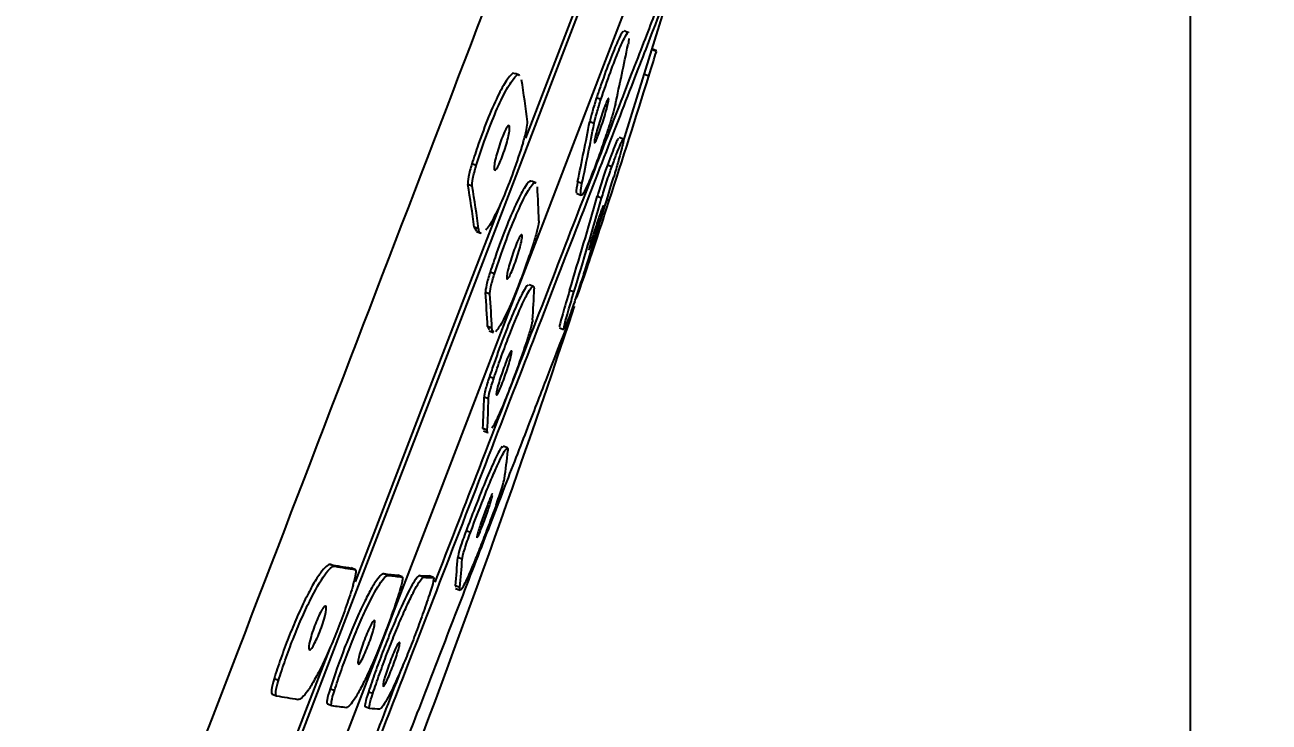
# Model space of a CAD drawing. Header units: millimetres. Extents: x 789 to 1209, y -1278 to -684.
# Drawn here: x 873.8 to 893.54, y -769.24 to -758.17 of the extents above; entities that cross this region are included whole.
import ezdxf

# ---------------------------------------------------------------- set-up
doc = ezdxf.new("R2010")
doc.units = ezdxf.units.MM
doc.header["$LTSCALE"] = 0.1
doc.layers.get('0').update_dxf_attribs({"lineweight": 13})
doc.layers.add('DIM', color=3, linetype='Continuous', lineweight=9)
doc.styles.get("Standard").update_dxf_attribs({"font": 'arial.ttf'})
doc.dimstyles.new('ISO-25', dxfattribs={"dimtxt": 2.5, "dimasz": 2.5, "dimexe": 1.25, "dimexo": 0.625, "dimtad": 1, "dimlfac": 1.333333, "dimtxsty": 'Standard', "dimcen": 2.5, "dimadec": 0, "dimazin": 0, "dimtfac": 1, "dimtmove": 0, "dimatfit": 3, "dimfxl": 0, "dimarcsym": 0})

# ---------------------------------------------------------------- blocks, each defined once
blk = doc.blocks.new('*D18')
at = {"layer": 'Defpoints', "color": 0}
for p in [(889.248, -721.665), (889.248, -735.525), (841.999, -806.746)]:
    blk.add_point(p, dxfattribs=at)
at = {"layer": 'DIM', "color": 0, "linetype": 'ByBlock', "lineweight": -2}
for p, q in [((841.999, -806.121), (841.999, -720.415)), ((889.248, -734.9), (889.248, -720.415)), ((845.999, -721.665), (885.248, -721.665))]:
    blk.add_line(p, q, dxfattribs=at)
at = {"layer": 'DIM', "color": 0}
for points in [[(845.999, -720.998), (845.999, -722.331), (841.999, -721.665)], [(885.248, -720.998), (885.248, -722.331), (889.248, -721.665)]]:
    blk.add_solid(points, dxfattribs=at)
at = {"layer": 'DIM', "color": 0, "insert": (865.623, -718.996), "char_height": 4, "attachment_point": 5}
blk.add_mtext('63', dxfattribs=at)
blk = doc.blocks.new('*D19')
at = {"layer": 'Defpoints', "color": 0}
for p in [(879.867, -731.925), (892.294, -731.925), (836.068, -950.146)]:
    blk.add_point(p, dxfattribs=at)
at = {"layer": 'DIM', "color": 0, "linetype": 'ByBlock', "lineweight": -2}
for p, q in [((880.492, -731.925), (893.544, -731.925)), ((892.294, -946.146), (892.294, -735.925)), ((836.693, -950.146), (893.544, -950.146))]:
    blk.add_line(p, q, dxfattribs=at)
at = {"layer": 'DIM', "color": 0}
for points in [[(891.627, -735.925), (892.961, -735.925), (892.294, -731.925)], [(891.627, -946.146), (892.961, -946.146), (892.294, -950.146)]]:
    blk.add_solid(points, dxfattribs=at)
at = {"layer": 'DIM', "color": 0, "insert": (889.627, -841.035), "char_height": 4, "attachment_point": 5, "rotation": 90}
blk.add_mtext('290', dxfattribs=at)

msp = doc.modelspace()

# ---------------------------------------------------------------- linework, layer by layer
at = {"color": 7, "linetype": 'Continuous'}
for p, q in [((888.848, -737.713), (864.483, -801.186)), ((878.535, -764.579), (864.498, -801.147))]:
    msp.add_line(p, q, dxfattribs=at)
at = {"color": 7, "linetype": 'Continuous', "lineweight": 25}
for p, q in [((883.295, -760.033), (884.127, -757.348)), ((883.381, -758.294), (883.313, -758.267)), ((883.825, -758.584), (883.758, -758.558)), ((883.822, -758.594), (883.817, -758.605)), ((881.649, -758.969), (881.579, -758.942)), ((882.941, -759.356), (882.872, -759.33)), ((882.834, -759.738), (882.764, -759.711)), ((883.299, -759.986), (883.229, -759.96)), ((880.964, -760.403), (880.894, -760.376)), ((883.114, -760.425), (883.045, -760.398)), ((881.91, -760.676), (881.84, -760.649)), ((882.641, -760.688), (882.572, -760.661)), ((880.9, -760.732), (880.83, -760.705)), ((882.559, -760.848), (882.629, -760.875)), ((882.953, -760.922), (882.884, -760.896)), ((880.932, -761.381), (880.97, -761.438)), ((881.002, -761.408), (880.932, -761.381)), ((880.965, -761.451), (881.035, -761.477)), ((882.75, -761.738), (882.751, -761.743)), ((881.253, -762.121), (881.184, -762.094)), ((881.179, -762.447), (881.109, -762.42)), ((881.871, -762.323), (881.802, -762.296)), ((882.514, -762.41), (882.445, -762.384)), ((881.143, -762.96), (881.17, -763.013)), ((881.213, -762.987), (881.143, -762.96)), ((881.166, -763.026), (881.235, -763.052)), ((882.282, -762.977), (882.352, -763.004)), ((881.242, -763.784), (881.172, -763.757)), ((881.158, -764.104), (881.088, -764.078)), ((881.069, -764.576), (881.088, -764.593)), ((881.138, -764.603), (881.069, -764.576)), ((881.08, -764.612), (881.15, -764.638)), ((881.459, -764.886), (881.39, -764.86)), ((880.871, -766.23), (880.802, -766.203)), ((880.973, -766.307), (880.975, -766.311)), ((878.719, -766.764), (878.65, -766.737)), ((880.74, -766.65), (880.671, -766.623)), ((879.047, -766.818), (878.977, -766.791)), ((879.048, -766.819), (878.978, -766.792)), ((879.567, -766.909), (879.498, -766.882)), ((879.787, -766.934), (879.718, -766.907)), ((879.789, -766.934), (879.719, -766.908)), ((880.125, -766.939), (880.056, -766.913)), ((880.286, -766.944), (880.217, -766.917)), ((880.633, -767.073), (880.646, -767.094)), ((880.702, -767.099), (880.633, -767.073)), ((880.637, -767.117), (880.706, -767.144)), ((877.826, -768.579), (877.756, -768.552)), ((878.713, -768.739), (878.644, -768.712)), ((877.723, -768.792), (877.793, -768.819)), ((878.602, -768.949), (878.671, -768.976)), ((879.322, -768.786), (879.252, -768.76)), ((879.201, -768.992), (879.27, -769.018))]:
    msp.add_line(p, q, dxfattribs=at)
at = {"color": 8, "linetype": 'Continuous', "lineweight": 25}
for p, q in [((883.822, -758.594), (883.755, -758.568)), ((883.702, -758.983), (883.634, -758.957)), ((883.074, -760.959), (883.036, -760.945))]:
    msp.add_line(p, q, dxfattribs=at)
at = {"color": 7, "linetype": 'Continuous', "lineweight": 25, "flags": 128}
for points in [[(877.656, -770.829), (878.325, -769.088), (878.991, -767.352), (879.652, -765.629), (880.305, -763.93), (880.945, -762.263), (881.569, -760.637), (882.174, -759.06), (882.757, -757.542), (883.314, -756.09), (883.843, -754.712), (884.341, -753.416), (884.805, -752.207), (885.232, -751.094), (885.621, -750.081), (885.969, -749.174), (886.275, -748.378), (886.536, -747.697), (886.752, -747.135), (886.921, -746.694), (887.042, -746.378), (887.115, -746.188), (887.14, -746.124), (887.14, -746.124)], [(878.616, -770.199), (879.207, -768.658), (879.795, -767.128), (880.374, -765.62), (880.941, -764.142), (881.492, -762.706), (882.024, -761.321), (882.532, -759.996), (883.014, -758.742), (883.466, -757.565), (883.884, -756.475), (884.267, -755.479), (884.61, -754.583), (884.913, -753.794), (885.173, -753.117), (885.388, -752.556), (885.557, -752.116), (885.679, -751.8), (885.752, -751.609), (885.776, -751.546)], [(883.759, -754.724), (883.244, -756.063), (882.687, -757.515), (882.104, -759.034), (881.745, -759.969)], [(881.352, -760.994), (880.875, -762.236), (880.235, -763.903), (879.583, -765.602), (879.043, -767.009)], [(878.638, -768.063), (878.255, -769.061), (877.587, -770.802), (876.92, -772.538), (876.259, -774.261), (876.244, -774.299)]]:
    msp.add_lwpolyline(points, dxfattribs=at)
at = {"color": 7, "linetype": 'Continuous', "lineweight": 25}
for centre, radius, start, end in [((925.221, -801.872), 83.365, 122.95922, 183.35148), ((827.956, -747.231), 56.547, 347.5421, 348.5231), ((862.629, -761.951), 19.276, 6.6745, 8.6867), ((704.475, -703.135), 187.727, 342.05981, 342.69261), ((827.147, -748.944), 56.649, 348.0635, 349.0442), ((827.226, -748.969), 56.641, 348.0596, 349.0403), ((782.296, -730.479), 105.246, 342.5353, 343.37927), ((861.346, -764.005), 19.761, 7.6313, 9.6121), ((861.415, -764.029), 19.761, 7.6216, 9.6022), ((864.854, -761.777), 17.111, 1.6661, 3.4641), ((781.62, -731.822), 105.355, 343.13677, 343.98054), ((781.692, -731.846), 105.353, 343.13497, 343.97875), ((863.68, -763.782), 17.483, 2.6931, 4.4669), ((866.502, -761.756), 15.394, 355.9085, 357.7559), ((863.746, -763.806), 17.486, 2.6849, 4.4582), ((702.363, -702.541), 189.921, 336.20188, 341.55291), ((865.455, -763.729), 15.637, 356.8933, 358.7223), ((865.529, -763.754), 15.633, 356.8863, 358.7157), ((872.514, -764.088), 8.99, 351.7662, 354.6124), ((882.095, -746.913), 20.122, 260.1397, 261.0845), ((882.158, -746.974), 20.087, 260.1433, 261.0893), ((871.45, -766.075), 9.236, 353.8013, 356.5984), ((871.514, -766.1), 9.242, 353.7961, 356.5912), ((880.839, -756.169), 10.797, 262.8619, 264.0388), ((880.891, -756.339), 10.652, 262.8603, 264.0527), ((880.278, -762.236), 4.682, 267.2764, 269.2477), ((880.347, -762.267), 4.677, 267.2831, 269.2554), ((881.784, -746.759), 22.418, 259.7509, 260.6303), ((880.303, -756.964), 12.122, 262.2688, 263.3641), ((879.615, -763.569), 5.461, 266.3876, 268.1651)]:
    msp.add_arc(centre, radius, start, end, dxfattribs=at)
for points, knots in [([(860.414, -782.601), (860.827, -781.527), (861.842, -778.882), (863.58, -774.355), (865.602, -769.087), (866.99, -765.469), (867.685, -763.661), (868.509, -761.513), (870.158, -757.218), (872.53, -751.039), (874.703, -745.377), (876.487, -740.729), (877.873, -737.12), (878.879, -734.499), (879.559, -732.727), (879.83, -732.022), (879.867, -731.925), (879.867, -731.925)], [0.7499608, 0.7499608, 0.7499608, 0.7499608, 0.7701071, 0.7973165, 0.8245259, 0.8517352, 0.8517352, 0.8517352, 0.8840602, 0.9163852, 0.9487102, 0.9810352, 1.0082446, 1.035454, 1.0626634, 1.0898727, 1.1017745, 1.1017745, 1.1017745, 1.1017745]), ([(888.848, -737.713), (888.848, -737.713), (888.692, -738.12), (888.08, -739.714), (887.624, -740.902), (886.446, -743.97), (885.725, -745.85), (884.071, -750.159), (883.138, -752.588), (881.133, -757.811), (880.061, -760.605), (877.857, -766.346), (876.726, -769.293), (874.491, -775.116), (873.386, -777.992), (871.289, -783.457), (870.296, -786.044), (869.395, -788.389)], [0, 0, 0, 0, 0.125, 0.125, 0.25, 0.25, 0.375, 0.375, 0.5, 0.5, 0.625, 0.625, 0.75, 0.75, 0.875, 0.875, 1, 1, 1, 1]), ([(874.146, -783.169), (874.271, -782.845), (874.525, -782.188), (875.065, -780.792), (875.71, -779.123), (876.443, -777.226), (877.253, -775.129), (878.103, -772.928), (878.985, -770.646), (879.858, -768.388), (880.712, -766.177), (881.509, -764.116), (882.239, -762.226), (882.87, -760.594), (883.393, -759.239), (883.789, -758.215), (884.038, -757.569), (884.149, -757.283), (884.128, -757.336), (884.124, -757.347)], [0, 0, 0, 0, 0.060652, 0.123063, 0.183714, 0.246125, 0.306777, 0.369188, 0.42984, 0.492251, 0.552903, 0.615314, 0.675966, 0.738377, 0.799029, 0.861439, 0.922091, 0.984502, 1, 1, 1, 1]), ([(884.059, -757.31), (884.052, -757.327), (884.038, -757.364), (883.837, -757.885), (883.501, -758.754), (883.026, -759.983), (882.439, -761.502), (881.743, -763.302), (881.03, -765.148), (880.528, -766.448), (880.309, -767.014)], [0, 0, 0, 0, 0.1126, 0.241585, 0.37431, 0.503295, 0.636019, 0.765004, 0.89773, 1, 1, 1, 1]), ([(883.305, -758.287), (883.301, -758.281), (883.287, -758.265), (883.211, -758.415), (883.092, -758.705), (882.97, -759.039), (882.896, -759.26), (882.872, -759.33)], [0, 0, 0, 0, 0.1334299, 0.3845418, 0.634665, 0.8841487, 1, 1, 1, 1]), ([(882.941, -759.356), (882.992, -759.207), (883.094, -758.909), (883.231, -758.556), (883.328, -758.348), (883.379, -758.263), (883.381, -758.294), (883.381, -758.294)], [0, 0, 0, 0, 0.249395, 0.499138, 0.748656, 0.998502, 1, 1, 1, 1]), ([(883.702, -758.983), (883.731, -758.891), (883.761, -758.795), (883.805, -758.652), (883.819, -758.604), (883.822, -758.594)], [0, 0, 0, 0, 0.5, 0.5, 1, 1, 1, 1]), ([(881.574, -758.955), (881.571, -758.949), (881.552, -758.915), (881.466, -759.012), (881.326, -759.246), (881.161, -759.617), (881.011, -760.014), (880.927, -760.274), (880.894, -760.376)], [0, 0, 0, 0, 0.043142, 0.251836, 0.459196, 0.664223, 0.867378, 1, 1, 1, 1]), ([(880.964, -760.403), (881.006, -760.275), (881.098, -759.99), (881.257, -759.58), (881.419, -759.229), (881.551, -759.019), (881.628, -758.94), (881.645, -758.972), (881.647, -758.975)], [0, 0, 0, 0, 0.165214, 0.368515, 0.57105, 0.774321, 0.979511, 1, 1, 1, 1]), ([(882.872, -759.33), (882.849, -759.4), (882.825, -759.476), (882.787, -759.611), (882.772, -759.67), (882.764, -759.711)], [0, 0, 0, 0, 0.5, 0.5, 1, 1, 1, 1]), ([(882.839, -760.013), (882.845, -759.975), (882.863, -759.903), (882.912, -759.731), (882.943, -759.631), (883.002, -759.462), (883.029, -759.393), (883.063, -759.326), (883.069, -759.329), (883.058, -759.404), (883.041, -759.476), (882.992, -759.648), (882.96, -759.747), (882.901, -759.918), (882.874, -759.986), (882.84, -760.053), (882.834, -760.051), (882.839, -760.013)], [0, 0, 0, 0, 0.125, 0.125, 0.25, 0.25, 0.375, 0.375, 0.5, 0.5, 0.625, 0.625, 0.75, 0.75, 0.875, 0.875, 1, 1, 1, 1]), ([(882.834, -759.738), (882.842, -759.697), (882.856, -759.638), (882.895, -759.502), (882.918, -759.426), (882.941, -759.356)], [0, 0, 0, 0, 0.5, 0.5, 1, 1, 1, 1]), ([(883.171, -759.429), (883.162, -759.469), (883.146, -759.528), (883.107, -759.663), (883.084, -759.739), (883.06, -759.809)], [0, 0, 0, 0, 0.5, 0.5, 1, 1, 1, 1]), ([(881.249, -760.411), (881.254, -760.357), (881.272, -760.274), (881.325, -760.092), (881.359, -759.994), (881.422, -759.843), (881.452, -759.79), (881.49, -759.759), (881.497, -759.781), (881.487, -759.887), (881.469, -759.971), (881.416, -760.153), (881.382, -760.251), (881.318, -760.403), (881.289, -760.456), (881.251, -760.486), (881.244, -760.465), (881.249, -760.411)], [0, 0, 0, 0, 0.125, 0.125, 0.25, 0.25, 0.375, 0.375, 0.5, 0.5, 0.625, 0.625, 0.75, 0.75, 0.875, 0.875, 1, 1, 1, 1]), ([(881.707, -760.038), (881.729, -759.965), (881.748, -759.894), (881.773, -759.777), (881.778, -759.733), (881.775, -759.71)], [0, 0, 0, 0, 0.5, 0.5, 1, 1, 1, 1]), ([(883.06, -759.809), (883.025, -759.915), (882.991, -760.016), (882.924, -760.209), (882.891, -760.3), (882.799, -760.547), (882.745, -760.679), (882.684, -760.806), (882.667, -760.837), (882.641, -760.873), (882.632, -760.879), (882.621, -760.866), (882.619, -760.847), (882.624, -760.785), (882.631, -760.742), (882.641, -760.688)], [0, 0, 0, 0, 0.125, 0.125, 0.25, 0.25, 0.5, 0.5, 0.625, 0.625, 0.75, 0.75, 0.875, 0.875, 1, 1, 1, 1]), ([(881.707, -760.038), (881.658, -760.196), (881.606, -760.35), (881.497, -760.651), (881.443, -760.789), (881.336, -761.042), (881.285, -761.149), (881.191, -761.326), (881.15, -761.39), (881.115, -761.431)], [0, 0, 0, 0, 0.25, 0.25, 0.5, 0.5, 0.75, 0.75, 1, 1, 1, 1]), ([(883.22, -759.984), (883.219, -759.979), (883.214, -759.962), (883.148, -760.121), (883.074, -760.319), (883.045, -760.398)], [0, 0, 0, 0, 0.2349666, 0.6945737, 1, 1, 1, 1]), ([(883.114, -760.425), (883.142, -760.348), (883.167, -760.281), (883.212, -760.166), (883.231, -760.117), (883.263, -760.043), (883.275, -760.017), (883.293, -759.986), (883.298, -759.982), (883.301, -759.997), (883.299, -760.015), (883.287, -760.075), (883.277, -760.115), (883.251, -760.216), (883.234, -760.278), (883.194, -760.418), (883.171, -760.496), (883.145, -760.583)], [0, 0, 0, 0, 0.125, 0.125, 0.25, 0.25, 0.375, 0.375, 0.5, 0.5, 0.625, 0.625, 0.75, 0.75, 0.875, 0.875, 1, 1, 1, 1]), ([(880.894, -760.376), (880.871, -760.449), (880.853, -760.521), (880.83, -760.638), (880.826, -760.682), (880.83, -760.705)], [0, 0, 0, 0, 0.5, 0.5, 1, 1, 1, 1]), ([(880.9, -760.732), (880.896, -760.709), (880.9, -760.665), (880.923, -760.548), (880.941, -760.476), (880.964, -760.403)], [0, 0, 0, 0, 0.5, 0.5, 1, 1, 1, 1]), ([(883.045, -760.398), (883.022, -760.459), (882.992, -760.549), (882.933, -760.732), (882.904, -760.827), (882.884, -760.896)], [0, 0, 0, 0, 0.5, 0.5, 1, 1, 1, 1]), ([(882.953, -760.922), (882.973, -760.853), (883.002, -760.759), (883.061, -760.575), (883.092, -760.486), (883.114, -760.425)], [0, 0, 0, 0, 0.5, 0.5, 1, 1, 1, 1]), ([(881.835, -760.662), (881.833, -760.657), (881.82, -760.625), (881.744, -760.724), (881.614, -760.96), (881.454, -761.333), (881.304, -761.731), (881.218, -761.991), (881.184, -762.094)], [0, 0, 0, 0, 0.042398, 0.249893, 0.456513, 0.661637, 0.865595, 1, 1, 1, 1]), ([(881.253, -762.121), (881.295, -761.997), (881.389, -761.714), (881.546, -761.305), (881.702, -760.949), (881.826, -760.733), (881.895, -760.65), (881.906, -760.68), (881.907, -760.683)], [0, 0, 0, 0, 0.1617474, 0.3659289, 0.5695354, 0.773544, 0.9787441, 1, 1, 1, 1]), ([(882.572, -760.661), (882.559, -760.734), (882.541, -760.84), (882.56, -760.831), (882.566, -760.828)], [0, 0, 0, 0, 0.67984, 1, 1, 1, 1]), ([(882.549, -762.508), (882.551, -762.508), (882.556, -762.508), (882.637, -762.28), (882.772, -761.883), (882.927, -761.413), (883.032, -761.089), (883.074, -760.959)], [0, 0, 0, 0, 0.1582981, 0.3878312, 0.6173581, 0.8470963, 1, 1, 1, 1]), ([(882.979, -761.044), (882.979, -761.043), (882.98, -761.036), (882.97, -761.059), (882.949, -761.114), (882.917, -761.206), (882.879, -761.317), (882.84, -761.437), (882.803, -761.553), (882.774, -761.65), (882.756, -761.712), (882.752, -761.731), (882.75, -761.738)], [0, 0, 0, 0, 0.0043139, 0.1196267, 0.2347923, 0.3499183, 0.4651226, 0.5804919, 0.6960545, 0.8117227, 0.9273944, 1, 1, 1, 1]), ([(882.751, -761.745), (882.756, -761.737), (882.77, -761.701), (882.81, -761.588), (882.835, -761.514), (882.888, -761.355), (882.913, -761.275), (882.955, -761.14), (882.97, -761.089), (882.976, -761.062)], [0, 0, 0, 0, 0.25, 0.25, 0.5, 0.5, 0.75, 0.75, 1, 1, 1, 1]), ([(881.037, -761.473), (881.035, -761.474), (881.012, -761.487), (881.007, -761.446), (881.002, -761.408)], [0, 0, 0, 0, 0.080497, 1, 1, 1, 1]), ([(881.958, -761.279), (881.959, -761.301), (881.952, -761.344), (881.924, -761.459), (881.904, -761.53), (881.88, -761.603)], [0, 0, 0, 0, 0.5, 0.5, 1, 1, 1, 1]), ([(881.88, -761.603), (881.853, -761.689), (881.824, -761.776), (881.766, -761.945), (881.737, -762.028), (881.677, -762.19), (881.647, -762.269), (881.589, -762.418), (881.56, -762.488), (881.504, -762.62), (881.477, -762.681), (881.426, -762.789), (881.402, -762.837), (881.335, -762.962), (881.298, -763.016), (881.27, -763.04)], [0, 0, 0, 0, 0.125, 0.125, 0.25, 0.25, 0.375, 0.375, 0.5, 0.5, 0.625, 0.625, 0.75, 0.75, 1, 1, 1, 1]), ([(881.449, -762.154), (881.455, -762.106), (881.474, -762.027), (881.526, -761.849), (881.56, -761.75), (881.623, -761.592), (881.652, -761.533), (881.689, -761.487), (881.696, -761.502), (881.685, -761.595), (881.667, -761.674), (881.614, -761.852), (881.581, -761.951), (881.517, -762.111), (881.488, -762.17), (881.451, -762.215), (881.444, -762.201), (881.449, -762.154)], [0, 0, 0, 0, 0.125, 0.125, 0.25, 0.25, 0.375, 0.375, 0.5, 0.5, 0.625, 0.625, 0.75, 0.75, 0.875, 0.875, 1, 1, 1, 1]), ([(881.184, -762.094), (881.16, -762.167), (881.14, -762.238), (881.114, -762.354), (881.108, -762.398), (881.109, -762.42)], [0, 0, 0, 0, 0.5, 0.5, 1, 1, 1, 1]), ([(881.179, -762.447), (881.177, -762.424), (881.183, -762.381), (881.21, -762.265), (881.23, -762.194), (881.253, -762.121)], [0, 0, 0, 0, 0.5, 0.5, 1, 1, 1, 1]), ([(882.526, -762.562), (882.547, -762.501), (882.577, -762.412), (882.639, -762.227), (882.669, -762.134), (882.691, -762.065)], [0, 0, 0, 0, 0.5, 0.5, 1, 1, 1, 1]), ([(881.794, -762.315), (881.791, -762.308), (881.778, -762.285), (881.7, -762.414), (881.572, -762.684), (881.413, -763.077), (881.275, -763.455), (881.197, -763.685), (881.172, -763.757)], [0, 0, 0, 0, 0.085245, 0.291195, 0.496593, 0.701182, 0.90525, 1, 1, 1, 1]), ([(881.242, -763.784), (881.278, -763.675), (881.315, -763.568), (881.39, -763.357), (881.429, -763.252), (881.541, -762.958), (881.613, -762.782), (881.706, -762.576), (881.734, -762.516), (881.784, -762.421), (881.806, -762.384), (881.842, -762.334), (881.856, -762.322), (881.876, -762.321), (881.882, -762.334), (881.884, -762.358)], [0, 0, 0, 0, 0.125, 0.125, 0.25, 0.25, 0.5, 0.5, 0.625, 0.625, 0.75, 0.75, 0.875, 0.875, 1, 1, 1, 1]), ([(882.445, -762.384), (882.405, -762.517), (882.325, -762.784), (882.277, -762.97), (882.288, -762.957), (882.292, -762.953)], [0, 0, 0, 0, 0.402812, 0.80588, 1, 1, 1, 1]), ([(882.358, -762.989), (882.356, -762.981), (882.354, -762.962), (882.417, -762.734), (882.486, -762.503), (882.514, -762.41)], [0, 0, 0, 0, 0.327461, 0.729192, 1, 1, 1, 1]), ([(882.526, -762.562), (882.479, -762.693), (882.441, -762.797), (882.383, -762.948), (882.365, -762.991), (882.356, -763.002)], [0, 0, 0, 0, 0.5, 0.5, 1, 1, 1, 1]), ([(876.433, -778.403), (876.517, -778.187), (876.687, -777.747), (877.037, -776.841), (877.449, -775.773), (877.913, -774.574), (878.42, -773.261), (878.949, -771.893), (879.493, -770.485), (880.027, -769.102), (880.546, -767.759), (881.026, -766.516), (881.462, -765.389), (881.834, -764.427), (882.137, -763.642), (882.357, -763.073), (882.499, -762.706), (882.516, -762.661), (882.525, -762.638)], [0, 0, 0, 0, 0.061619, 0.125024, 0.186643, 0.250048, 0.311667, 0.375073, 0.436692, 0.500098, 0.561717, 0.625123, 0.686742, 0.750147, 0.811766, 0.875172, 0.93679, 1, 1, 1, 1]), ([(881.242, -763.033), (881.232, -763.036), (881.216, -763.04), (881.214, -763.003), (881.213, -762.987)], [0, 0, 0, 0, 0.578856, 1, 1, 1, 1]), ([(881.856, -762.854), (881.855, -762.875), (881.845, -762.917), (881.814, -763.031), (881.793, -763.101), (881.769, -763.173)], [0, 0, 0, 0, 0.5, 0.5, 1, 1, 1, 1]), ([(881.769, -763.173), (881.718, -763.327), (881.665, -763.479), (881.558, -763.775), (881.506, -763.914), (881.405, -764.167), (881.359, -764.276), (881.276, -764.459), (881.241, -764.528), (881.213, -764.574)], [0, 0, 0, 0, 0.25, 0.25, 0.5, 0.5, 0.75, 0.75, 1, 1, 1, 1]), ([(881.303, -764.025), (881.284, -764.055), (881.277, -764.049), (881.289, -763.97), (881.308, -763.897), (881.361, -763.724), (881.395, -763.626), (881.459, -763.459), (881.488, -763.393), (881.524, -763.333), (881.531, -763.338), (881.52, -763.418), (881.501, -763.49), (881.448, -763.665), (881.414, -763.763), (881.35, -763.929), (881.321, -763.994), (881.303, -764.025)], [0, 0, 0, 0, 0.125, 0.125, 0.25, 0.25, 0.375, 0.375, 0.5, 0.5, 0.625, 0.625, 0.75, 0.75, 0.875, 0.875, 1, 1, 1, 1]), ([(881.172, -763.757), (881.148, -763.83), (881.127, -763.899), (881.097, -764.013), (881.089, -764.056), (881.088, -764.078)], [0, 0, 0, 0, 0.5, 0.5, 1, 1, 1, 1]), ([(881.158, -764.104), (881.158, -764.083), (881.166, -764.04), (881.196, -763.927), (881.218, -763.856), (881.242, -763.784)], [0, 0, 0, 0, 0.5, 0.5, 1, 1, 1, 1]), ([(881.151, -764.638), (881.151, -764.638), (881.138, -764.651), (881.138, -764.627), (881.138, -764.603)], [0, 0, 0, 0, 0.006866, 1, 1, 1, 1]), ([(881.381, -764.882), (881.379, -764.875), (881.373, -764.847), (881.289, -765.004), (881.14, -765.336), (880.966, -765.768), (880.848, -766.079), (880.802, -766.203)], [0, 0, 0, 0, 0.0916266, 0.3398232, 0.5877614, 0.8353008, 1, 1, 1, 1]), ([(880.871, -766.23), (880.954, -766.007), (881.035, -765.797), (881.147, -765.518), (881.182, -765.433), (881.248, -765.278), (881.279, -765.207), (881.334, -765.087), (881.358, -765.037), (881.4, -764.957), (881.417, -764.927), (881.458, -764.872), (881.47, -764.88), (881.465, -764.932)], [0, 0, 0, 0, 0.25, 0.25, 0.375, 0.375, 0.5, 0.5, 0.625, 0.625, 0.75, 0.75, 1, 1, 1, 1]), ([(881.277, -765.794), (881.309, -765.705), (881.343, -765.608), (881.392, -765.453), (881.409, -765.396), (881.412, -765.375)], [0, 0, 0, 0, 0.5, 0.5, 1, 1, 1, 1]), ([(881.277, -765.794), (881.236, -765.906), (881.196, -766.014), (881.118, -766.221), (881.08, -766.322), (881.007, -766.508), (880.973, -766.594), (880.909, -766.75), (880.879, -766.821), (880.799, -767.001), (880.758, -767.084), (880.72, -767.14), (880.711, -767.147), (880.7, -767.14), (880.699, -767.125), (880.702, -767.099)], [0, 0, 0, 0, 0.125, 0.125, 0.25, 0.25, 0.375, 0.375, 0.5, 0.5, 0.75, 0.75, 0.875, 0.875, 1, 1, 1, 1]), ([(881.221, -765.619), (881.221, -765.619), (881.221, -765.612), (881.208, -765.634), (881.183, -765.689), (881.146, -765.779), (881.104, -765.889), (881.062, -766.009), (881.023, -766.123), (880.993, -766.22), (880.977, -766.281), (880.974, -766.3), (880.973, -766.307)], [0, 0, 0, 0, 0.007275, 0.122585, 0.237736, 0.352703, 0.467537, 0.58235, 0.697257, 0.812345, 0.927609, 1, 1, 1, 1]), ([(880.977, -766.314), (880.985, -766.305), (881.001, -766.271), (881.048, -766.159), (881.076, -766.086), (881.132, -765.928), (881.16, -765.849), (881.202, -765.715), (881.216, -765.664), (881.221, -765.638)], [0, 0, 0, 0, 0.25, 0.25, 0.5, 0.5, 0.75, 0.75, 1, 1, 1, 1]), ([(880.802, -766.203), (880.769, -766.292), (880.735, -766.389), (880.687, -766.545), (880.672, -766.602), (880.671, -766.623)], [0, 0, 0, 0, 0.5, 0.5, 1, 1, 1, 1]), ([(880.74, -766.65), (880.741, -766.629), (880.756, -766.571), (880.804, -766.416), (880.838, -766.319), (880.871, -766.23)], [0, 0, 0, 0, 0.5, 0.5, 1, 1, 1, 1]), ([(878.65, -766.737), (878.632, -766.734), (878.609, -766.744), (878.556, -766.79), (878.524, -766.826), (878.456, -766.921), (878.418, -766.98), (878.337, -767.12), (878.295, -767.2), (878.208, -767.376), (878.163, -767.474), (878.074, -767.676), (878.029, -767.785), (877.943, -768.003), (877.902, -768.114), (877.824, -768.337), (877.788, -768.446), (877.756, -768.552)], [0, 0, 0, 0, 0.125, 0.125, 0.25, 0.25, 0.375, 0.375, 0.5, 0.5, 0.625, 0.625, 0.75, 0.75, 0.875, 0.875, 1, 1, 1, 1]), ([(877.826, -768.579), (877.858, -768.474), (877.894, -768.364), (877.972, -768.142), (878.013, -768.031), (878.099, -767.812), (878.144, -767.704), (878.232, -767.501), (878.278, -767.404), (878.408, -767.139), (878.491, -766.995), (878.594, -766.853), (878.625, -766.817), (878.679, -766.771), (878.701, -766.761), (878.719, -766.764)], [0, 0, 0, 0, 0.125, 0.125, 0.25, 0.25, 0.375, 0.375, 0.5, 0.5, 0.75, 0.75, 0.875, 0.875, 1, 1, 1, 1]), ([(879.498, -766.882), (879.483, -766.88), (879.464, -766.892), (879.417, -766.94), (879.388, -766.977), (879.325, -767.075), (879.29, -767.135), (879.215, -767.278), (879.175, -767.358), (879.092, -767.537), (879.048, -767.634), (878.962, -767.838), (878.918, -767.946), (878.791, -768.275), (878.711, -768.502), (878.644, -768.712)], [0, 0, 0, 0, 0.125, 0.125, 0.25, 0.25, 0.375, 0.375, 0.5, 0.5, 0.625, 0.625, 0.75, 0.75, 1, 1, 1, 1]), ([(878.713, -768.739), (878.747, -768.634), (878.784, -768.524), (878.862, -768.303), (878.903, -768.193), (878.988, -767.973), (879.032, -767.866), (879.118, -767.662), (879.161, -767.564), (879.286, -767.297), (879.363, -767.151), (879.458, -767.004), (879.486, -766.967), (879.533, -766.919), (879.553, -766.907), (879.567, -766.909)], [0, 0, 0, 0, 0.125, 0.125, 0.25, 0.25, 0.375, 0.375, 0.5, 0.5, 0.75, 0.75, 0.875, 0.875, 1, 1, 1, 1]), ([(879.012, -767.058), (879.033, -766.989), (879.048, -766.929), (879.06, -766.844), (879.057, -766.82), (879.047, -766.818)], [0, 0, 0, 0, 0.5, 0.5, 1, 1, 1, 1]), ([(880.056, -766.913), (880.042, -766.92), (880.024, -766.939), (879.981, -767.001), (879.955, -767.044), (879.868, -767.204), (879.796, -767.355), (879.68, -767.621), (879.64, -767.718), (879.559, -767.917), (879.518, -768.022), (879.437, -768.235), (879.398, -768.341), (879.322, -768.553), (879.286, -768.659), (879.252, -768.76)], [0, 0, 0, 0, 0.125, 0.125, 0.25, 0.25, 0.5, 0.5, 0.625, 0.625, 0.75, 0.75, 0.875, 0.875, 1, 1, 1, 1]), ([(879.322, -768.786), (879.355, -768.686), (879.391, -768.582), (879.467, -768.369), (879.506, -768.262), (879.586, -768.051), (879.628, -767.945), (879.709, -767.745), (879.748, -767.65), (879.827, -767.471), (879.864, -767.389), (879.933, -767.243), (879.966, -767.178), (880.053, -767.018), (880.098, -766.954), (880.125, -766.939)], [0, 0, 0, 0, 0.125, 0.125, 0.25, 0.25, 0.375, 0.375, 0.5, 0.5, 0.625, 0.625, 0.75, 0.75, 1, 1, 1, 1]), ([(879.787, -766.934), (879.796, -766.935), (879.797, -766.958), (879.781, -767.042), (879.765, -767.102), (879.744, -767.17)], [0, 0, 0, 0, 0.5, 0.5, 1, 1, 1, 1]), ([(880.286, -766.944), (880.293, -766.944), (880.291, -766.967), (880.272, -767.048), (880.255, -767.107), (880.233, -767.175)], [0, 0, 0, 0, 0.5, 0.5, 1, 1, 1, 1]), ([(879.012, -767.058), (878.98, -767.163), (878.944, -767.272), (878.867, -767.494), (878.826, -767.606), (878.742, -767.825), (878.697, -767.933), (878.61, -768.137), (878.566, -768.233), (878.48, -768.412), (878.439, -768.492), (878.36, -768.632), (878.323, -768.693), (878.256, -768.788), (878.225, -768.824), (878.173, -768.871), (878.151, -768.881), (878.134, -768.878)], [0, 0, 0, 0, 0.125, 0.125, 0.25, 0.25, 0.375, 0.375, 0.5, 0.5, 0.625, 0.625, 0.75, 0.75, 0.875, 0.875, 1, 1, 1, 1]), ([(879.744, -767.17), (879.71, -767.276), (879.674, -767.384), (879.597, -767.605), (879.555, -767.717), (879.472, -767.936), (879.429, -768.044), (879.343, -768.249), (879.301, -768.345), (879.219, -768.525), (879.179, -768.606), (879.106, -768.748), (879.071, -768.81), (878.978, -768.957), (878.931, -769.008), (878.903, -769.005)], [0, 0, 0, 0, 0.125, 0.125, 0.25, 0.25, 0.375, 0.375, 0.5, 0.5, 0.625, 0.625, 0.75, 0.75, 1, 1, 1, 1]), ([(880.233, -767.175), (880.199, -767.276), (880.164, -767.38), (880.089, -767.592), (880.05, -767.701), (879.971, -767.912), (879.93, -768.017), (879.85, -768.218), (879.81, -768.313), (879.696, -768.581), (879.625, -768.732), (879.539, -768.894), (879.514, -768.936), (879.471, -768.999), (879.454, -769.019), (879.44, -769.026)], [0, 0, 0, 0, 0.125, 0.125, 0.25, 0.25, 0.375, 0.375, 0.5, 0.5, 0.75, 0.75, 0.875, 0.875, 1, 1, 1, 1]), ([(878.307, -768.065), (878.305, -768.031), (878.318, -767.963), (878.366, -767.796), (878.402, -767.697), (878.474, -767.528), (878.511, -767.458), (878.565, -767.387), (878.582, -767.386), (878.586, -767.453), (878.573, -767.522), (878.525, -767.689), (878.49, -767.787), (878.417, -767.958), (878.38, -768.027), (878.326, -768.098), (878.309, -768.099), (878.307, -768.065)], [0, 0, 0, 0, 0.125, 0.125, 0.25, 0.25, 0.375, 0.375, 0.5, 0.5, 0.625, 0.625, 0.75, 0.75, 0.875, 0.875, 1, 1, 1, 1]), ([(879.09, -768.256), (879.099, -768.204), (879.122, -768.122), (879.182, -767.943), (879.22, -767.847), (879.289, -767.698), (879.319, -767.645), (879.355, -767.613), (879.36, -767.633), (879.343, -767.736), (879.32, -767.819), (879.26, -767.997), (879.222, -768.093), (879.153, -768.244), (879.123, -768.296), (879.087, -768.329), (879.082, -768.308), (879.09, -768.256)], [0, 0, 0, 0, 0.125, 0.125, 0.25, 0.25, 0.375, 0.375, 0.5, 0.5, 0.625, 0.625, 0.75, 0.75, 0.875, 0.875, 1, 1, 1, 1]), ([(879.487, -768.63), (879.493, -768.589), (879.514, -768.516), (879.571, -768.344), (879.608, -768.246), (879.676, -768.084), (879.707, -768.019), (879.746, -767.961), (879.754, -767.968), (879.741, -768.048), (879.72, -768.122), (879.663, -768.294), (879.627, -768.391), (879.558, -768.556), (879.527, -768.619), (879.488, -768.677), (879.48, -768.671), (879.487, -768.63)], [0, 0, 0, 0, 0.125, 0.125, 0.25, 0.25, 0.375, 0.375, 0.5, 0.5, 0.625, 0.625, 0.75, 0.75, 0.875, 0.875, 1, 1, 1, 1]), ([(879.797, -768.339), (879.619, -768.799), (879.237, -769.788), (878.848, -770.796), (878.639, -771.337)], [0, 0, 0, 0, 0.464498, 1, 1, 1, 1]), ([(877.756, -768.552), (877.735, -768.621), (877.72, -768.681), (877.71, -768.766), (877.713, -768.791), (877.725, -768.793)], [0, 0, 0, 0, 0.5, 0.5, 1, 1, 1, 1]), ([(877.795, -768.82), (877.783, -768.818), (877.78, -768.793), (877.79, -768.708), (877.805, -768.647), (877.826, -768.579)], [0, 0, 0, 0, 0.5, 0.5, 1, 1, 1, 1]), ([(878.644, -768.712), (878.622, -768.78), (878.606, -768.84), (878.592, -768.924), (878.593, -768.948), (878.603, -768.949)], [0, 0, 0, 0, 0.5, 0.5, 1, 1, 1, 1]), ([(878.673, -768.976), (878.663, -768.975), (878.661, -768.951), (878.676, -768.867), (878.691, -768.807), (878.713, -768.739)], [0, 0, 0, 0, 0.5, 0.5, 1, 1, 1, 1]), ([(879.252, -768.76), (879.23, -768.827), (879.213, -768.886), (879.195, -768.968), (879.194, -768.991), (879.202, -768.992)], [0, 0, 0, 0, 0.5, 0.5, 1, 1, 1, 1]), ([(879.271, -769.018), (879.264, -769.018), (879.264, -768.995), (879.282, -768.913), (879.299, -768.854), (879.322, -768.786)], [0, 0, 0, 0, 0.5, 0.5, 1, 1, 1, 1])]:
    msp.add_open_spline(points, degree=3, knots=knots, dxfattribs=at)
msp.add_open_spline([(883.387, -758.384), (883.384, -758.411), (883.379, -758.444), (883.372, -758.482)], degree=3, dxfattribs=at)

# ---------------------------------------------------------------- dimensions: what is measured, and where the dimension line sits
at = {"layer": 'DIM'}
dim = msp.add_linear_dim(base=(889.248, -721.665), p1=(841.999, -806.746), p2=(889.248, -735.525), dimstyle='ISO-25', override={"dimtxt": 4, "dimasz": 4, "dimdec": 1, "dimlfac": 1.333333, "dimtdec": 1, "dimfxl": 1.25, "dimarcsym": 1}, dxfattribs=at)
dim.commit()
dim.dimension.update_dxf_attribs({"geometry": '*D18', "text_midpoint": (865.623, -718.996)})
dim = msp.add_linear_dim(base=(892.294, -731.925), p1=(836.068, -950.146), p2=(879.867, -731.925), angle=90, text='290', dimstyle='ISO-25', override={"dimtxt": 4, "dimasz": 4, "dimdec": 1, "dimlfac": 1.333333, "dimtdec": 1, "dimfxl": 1.25, "dimarcsym": 1}, dxfattribs=at)
dim.commit()
dim.dimension.update_dxf_attribs({"geometry": '*D19', "text_midpoint": (889.627, -841.035)})

doc.saveas('drawing.dxf')
